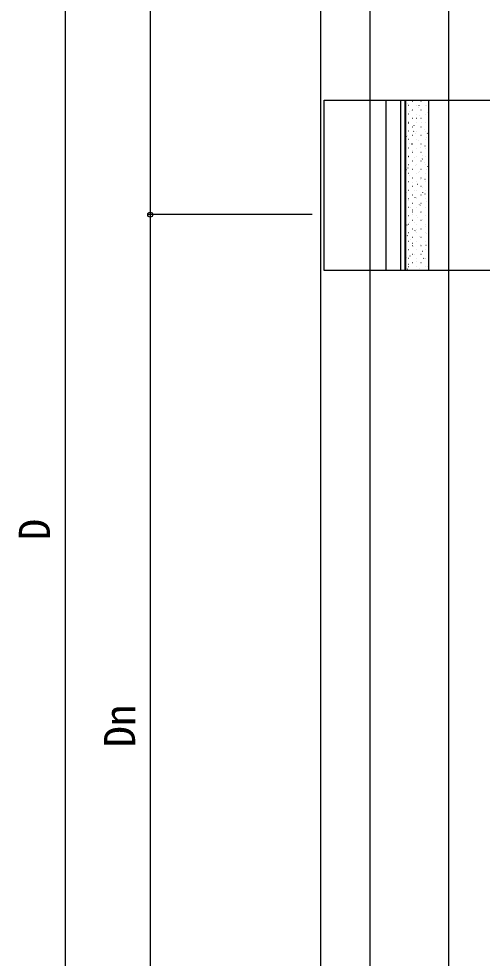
# Model space of a CAD drawing. Units: millimetres, scale not verified. Extents: x -875 to 875, y -1300 to 1292.
# Drawn here: x -404.3 to -241.1, y 300.6 to 631.4 of the extents above; entities that cross this region are included whole.
import ezdxf
from ezdxf.enums import TextEntityAlignment as Align

# ---------------------------------------------------------------- set-up
doc = ezdxf.new("R2010")
doc.units = ezdxf.units.MM
doc.header["$LTSCALE"] = 8
for name, color, linetype in [('0-3_YKK_12', 2, 'Continuous'), ('0-4_YKK_13', 4, 'Continuous'), ('0-5_YKK_D', 6, 'Continuous'), ('0-7_YSS_K', 3, 'Continuous')]:
    doc.layers.add(name, color=color, linetype=linetype)
doc.styles.add('ＭＳ ゴシック', font='')
doc.styles.get('ＭＳ ゴシック').set_extended_font_data('MS Gothic')

msp = doc.modelspace()

# ---------------------------------------------------------------- linework, layer by layer
at = {"layer": '0-3_YKK_12'}
for p, q in [((-298, 922.753), (-298, 117.753)), ((-253, 844.753), (-253, 137.753))]:
    msp.add_line(p, q, dxfattribs=at)
at = {"layer": '0-4_YKK_13'}
for p, q in [((-274.9, 542.753), (-274.9, 602.753)), ((-269.703, 542.753), (-269.703, 602.753)), ((-268.176, 542.753), (-268.176, 602.753)), ((-267.989, 542.753), (-267.989, 602.753)), ((-265.666, 602.238), (-265.716, 602.238)), ((-264.575, 602.508), (-264.584, 602.504)), ((-262.626, 602.238), (-262.676, 602.238)), ((-267.365, 601.519), (-267.375, 601.516)), ((-267.091, 600.863), (-267.141, 600.863)), ((-266.719, 598.907), (-266.729, 598.904)), ((-266.067, 599.049), (-266.15, 598.994)), ((-265.666, 599.248), (-265.716, 599.248)), ((-264.051, 600.863), (-264.101, 600.863)), ((-263.599, 600.012), (-263.608, 600.009)), ((-263.377, 600.829), (-263.461, 600.774)), ((-262.626, 599.248), (-262.676, 599.248)), ((-261.011, 600.863), (-261.061, 600.863)), ((-260.856, 600.984), (-260.865, 600.98)), ((-267.091, 597.873), (-267.141, 597.873)), ((-265.743, 596.412), (-265.753, 596.409)), ((-265.666, 596.258), (-265.716, 596.258)), ((-264.262, 596.326), (-264.345, 596.271)), ((-264.051, 597.873), (-264.101, 597.873)), ((-263, 597.383), (-263.01, 597.38)), ((-262.626, 596.258), (-262.676, 596.258)), ((-261.011, 597.873), (-261.061, 597.873)), ((-260.21, 598.371), (-260.219, 598.368)), ((-267.887, 592.812), (-267.897, 592.808)), ((-267.091, 594.883), (-267.141, 594.883)), ((-266.951, 594.546), (-267.034, 594.491)), ((-265.666, 593.268), (-265.716, 593.268)), ((-265.144, 593.783), (-265.154, 593.78)), ((-264.051, 594.883), (-264.101, 594.883)), ((-262.626, 593.268), (-262.676, 593.268)), ((-262.354, 594.771), (-262.364, 594.768)), ((-261.378, 592.276), (-261.388, 592.272)), ((-261.011, 594.883), (-261.061, 594.883)), ((-267.835, 590.043), (-267.919, 589.988)), ((-267.289, 590.183), (-267.298, 590.179)), ((-267.091, 591.893), (-267.141, 591.893)), ((-267.091, 588.903), (-267.141, 588.903)), ((-265.666, 590.278), (-265.716, 590.278)), ((-265.146, 591.823), (-265.23, 591.768)), ((-264.498, 591.171), (-264.508, 591.168)), ((-264.051, 591.893), (-264.101, 591.893)), ((-264.051, 588.903), (-264.101, 588.903)), ((-262.626, 590.278), (-262.676, 590.278)), ((-261.011, 591.893), (-261.061, 591.893)), ((-261.011, 588.903), (-261.061, 588.903)), ((-260.779, 589.647), (-260.789, 589.644)), ((-260.343, 591.084), (-260.427, 591.029)), ((-267.091, 585.913), (-267.141, 585.913)), ((-266.643, 587.571), (-266.652, 587.567)), ((-266.031, 587.32), (-266.114, 587.265)), ((-265.666, 587.288), (-265.716, 587.288)), ((-264.051, 585.913), (-264.101, 585.913)), ((-263.522, 588.676), (-263.532, 588.672)), ((-262.924, 586.047), (-262.933, 586.043)), ((-262.626, 587.288), (-262.676, 587.288)), ((-261.228, 586.581), (-261.311, 586.526)), ((-261.011, 585.913), (-261.061, 585.913)), ((-260.133, 587.035), (-260.143, 587.031)), ((-267.091, 582.923), (-267.141, 582.923)), ((-266.915, 582.817), (-266.998, 582.761)), ((-265.666, 584.298), (-265.716, 584.298)), ((-265.667, 585.075), (-265.676, 585.072)), ((-265.068, 582.446), (-265.077, 582.443)), ((-264.051, 582.923), (-264.101, 582.923)), ((-262.626, 584.298), (-262.676, 584.298)), ((-262.277, 583.434), (-262.287, 583.431)), ((-261.011, 582.923), (-261.061, 582.923)), ((-267.811, 581.475), (-267.82, 581.472)), ((-267.091, 579.933), (-267.141, 579.933)), ((-265.666, 581.308), (-265.716, 581.308)), ((-264.422, 579.834), (-264.431, 579.831)), ((-264.051, 579.933), (-264.101, 579.933)), ((-262.626, 581.308), (-262.676, 581.308)), ((-262.112, 582.078), (-262.196, 582.022)), ((-261.302, 580.939), (-261.311, 580.936)), ((-261.011, 579.933), (-261.061, 579.933)), ((-260.307, 579.354), (-260.391, 579.299)), ((-267.799, 578.313), (-267.883, 578.258)), ((-267.212, 578.846), (-267.221, 578.843)), ((-267.091, 576.943), (-267.141, 576.943)), ((-266.566, 576.234), (-266.575, 576.231)), ((-265.666, 578.318), (-265.716, 578.318)), ((-264.051, 576.943), (-264.101, 576.943)), ((-263.446, 577.339), (-263.455, 577.336)), ((-262.997, 577.574), (-263.08, 577.519)), ((-262.626, 578.318), (-262.676, 578.318)), ((-261.011, 576.943), (-261.061, 576.943)), ((-260.703, 578.31), (-260.712, 578.307)), ((-260.057, 575.698), (-260.066, 575.695)), ((-267.091, 573.953), (-267.141, 573.953)), ((-265.666, 575.328), (-265.716, 575.328)), ((-265.59, 573.739), (-265.599, 573.735)), ((-264.051, 573.953), (-264.101, 573.953)), ((-263.881, 573.071), (-263.965, 573.016)), ((-262.847, 574.71), (-262.856, 574.707)), ((-262.626, 575.328), (-262.676, 575.328)), ((-261.192, 574.851), (-261.275, 574.796)), ((-261.011, 573.953), (-261.061, 573.953)), ((-267.734, 570.138), (-267.744, 570.135)), ((-267.091, 570.963), (-267.141, 570.963)), ((-265.666, 572.338), (-265.716, 572.338)), ((-265.666, 569.348), (-265.716, 569.348)), ((-264.991, 571.11), (-265, 571.106)), ((-264.051, 570.963), (-264.101, 570.963)), ((-262.626, 572.338), (-262.676, 572.338)), ((-262.626, 569.348), (-262.676, 569.348)), ((-262.201, 572.098), (-262.21, 572.094)), ((-262.076, 570.348), (-262.16, 570.293)), ((-261.225, 569.602), (-261.234, 569.599)), ((-261.011, 570.963), (-261.061, 570.963)), ((-267.135, 567.509), (-267.145, 567.506)), ((-267.091, 567.973), (-267.141, 567.973)), ((-265.666, 566.358), (-265.716, 566.358)), ((-264.766, 568.568), (-264.849, 568.513)), ((-264.345, 568.498), (-264.354, 568.494)), ((-264.051, 567.973), (-264.101, 567.973)), ((-263.369, 566.002), (-263.379, 565.999)), ((-262.961, 565.845), (-263.044, 565.79)), ((-262.626, 566.358), (-262.676, 566.358)), ((-261.011, 567.973), (-261.061, 567.973)), ((-260.626, 566.974), (-260.635, 566.97)), ((-267.091, 564.983), (-267.141, 564.983)), ((-266.489, 564.897), (-266.499, 564.894)), ((-265.65, 564.065), (-265.733, 564.01)), ((-265.666, 563.368), (-265.716, 563.368)), ((-264.051, 564.983), (-264.101, 564.983)), ((-262.77, 563.373), (-262.78, 563.37)), ((-262.626, 563.368), (-262.676, 563.368)), ((-261.011, 564.983), (-261.061, 564.983)), ((-267.091, 561.993), (-267.141, 561.993)), ((-266.535, 559.562), (-266.618, 559.506)), ((-265.666, 560.378), (-265.716, 560.378)), ((-265.513, 562.402), (-265.523, 562.399)), ((-264.914, 559.773), (-264.924, 559.77)), ((-264.051, 561.993), (-264.101, 561.993)), ((-263.845, 561.342), (-263.929, 561.286)), ((-262.626, 560.378), (-262.676, 560.378)), ((-262.124, 560.761), (-262.134, 560.758)), ((-261.011, 561.993), (-261.061, 561.993)), ((-267.657, 558.802), (-267.667, 558.798)), ((-267.091, 559.003), (-267.141, 559.003)), ((-267.091, 556.013), (-267.141, 556.013)), ((-267.059, 556.173), (-267.068, 556.169)), ((-265.666, 557.388), (-265.716, 557.388)), ((-264.73, 556.838), (-264.813, 556.783)), ((-264.268, 557.161), (-264.278, 557.158)), ((-264.051, 559.003), (-264.101, 559.003)), ((-264.051, 556.013), (-264.101, 556.013)), ((-262.626, 557.388), (-262.676, 557.388)), ((-261.148, 558.266), (-261.158, 558.262)), ((-261.011, 559.003), (-261.061, 559.003)), ((-261.011, 556.013), (-261.061, 556.013)), ((-267.419, 555.058), (-267.502, 555.003)), ((-267.091, 553.023), (-267.141, 553.023)), ((-266.413, 553.561), (-266.422, 553.557)), ((-265.666, 554.398), (-265.716, 554.398)), ((-264.051, 553.023), (-264.101, 553.023)), ((-263.292, 554.666), (-263.302, 554.662)), ((-262.626, 554.398), (-262.676, 554.398)), ((-261.011, 553.023), (-261.061, 553.023)), ((-260.549, 555.637), (-260.559, 555.634)), ((-267.091, 550.033), (-267.141, 550.033)), ((-265.666, 551.408), (-265.716, 551.408)), ((-265.614, 552.335), (-265.697, 552.28)), ((-265.437, 551.065), (-265.446, 551.062)), ((-264.051, 550.033), (-264.101, 550.033)), ((-262.694, 552.037), (-262.703, 552.033)), ((-262.626, 551.408), (-262.676, 551.408)), ((-262.048, 549.424), (-262.057, 549.421)), ((-261.011, 550.033), (-261.061, 550.033)), ((-260.811, 551.596), (-260.895, 551.541)), ((-267.581, 547.465), (-267.59, 547.462)), ((-267.091, 547.043), (-267.141, 547.043)), ((-266.499, 547.832), (-266.582, 547.777)), ((-265.666, 548.418), (-265.716, 548.418)), ((-264.838, 548.436), (-264.847, 548.433)), ((-264.051, 547.043), (-264.101, 547.043)), ((-262.626, 548.418), (-262.676, 548.418)), ((-261.696, 547.093), (-261.779, 547.038)), ((-261.072, 546.929), (-261.081, 546.926)), ((-261.011, 547.043), (-261.061, 547.043)), ((-260.015, 542.753), (-268.176, 542.753)), ((-267.383, 543.329), (-267.466, 543.274)), ((-267.091, 544.053), (-267.141, 544.053)), ((-266.982, 544.836), (-266.991, 544.833)), ((-265.666, 545.428), (-265.716, 545.428)), ((-264.192, 545.824), (-264.201, 545.821)), ((-264.051, 544.053), (-264.101, 544.053)), ((-263.216, 543.329), (-263.225, 543.326)), ((-262.626, 545.428), (-262.676, 545.428)), ((-261.011, 544.053), (-261.061, 544.053)), ((-260.473, 544.3), (-260.482, 544.297))]:
    msp.add_line(p, q, dxfattribs=at)
msp.add_lwpolyline([(-296.7, 602.753), (-99.3, 602.753), (-99.3, 542.753), (-296.7, 542.753)], close=True, dxfattribs=at)
msp.add_lwpolyline([(-268.176, 602.753), (-260.015, 602.753), (-260.015, 542.753)], dxfattribs=at)
at = {"layer": '0-5_YKK_D'}
for p, q in [((-358, 812.451), (-358, 562.451)), ((-388, 798.451), (-388, 111.451)), ((-301, 562.451), (-359, 562.451)), ((-301, 562.451), (-359, 562.451)), ((-358, 562.451), (-358, 212.451))]:
    msp.add_line(p, q, dxfattribs=at)
msp.add_circle((-358, 562.451), 0.875, dxfattribs=at)
msp.add_circle((-358, 562.451), 0.875, dxfattribs=at)
at = {"layer": '0-7_YSS_K'}
msp.add_line((-280.5, 102.753), (-280.5, 905.253), dxfattribs=at)

# ---------------------------------------------------------------- texts
at = {"layer": '0-5_YKK_D', "style": 'ＭＳ ゴシック'}
for s, p in [('D', (-390, 447.834)), ('Dn', (-360, 374.837))]:
    msp.add_text(s, height=11, rotation=90, dxfattribs=at).set_placement(p, align=Align.BOTTOM_LEFT)

doc.saveas('drawing.dxf')
